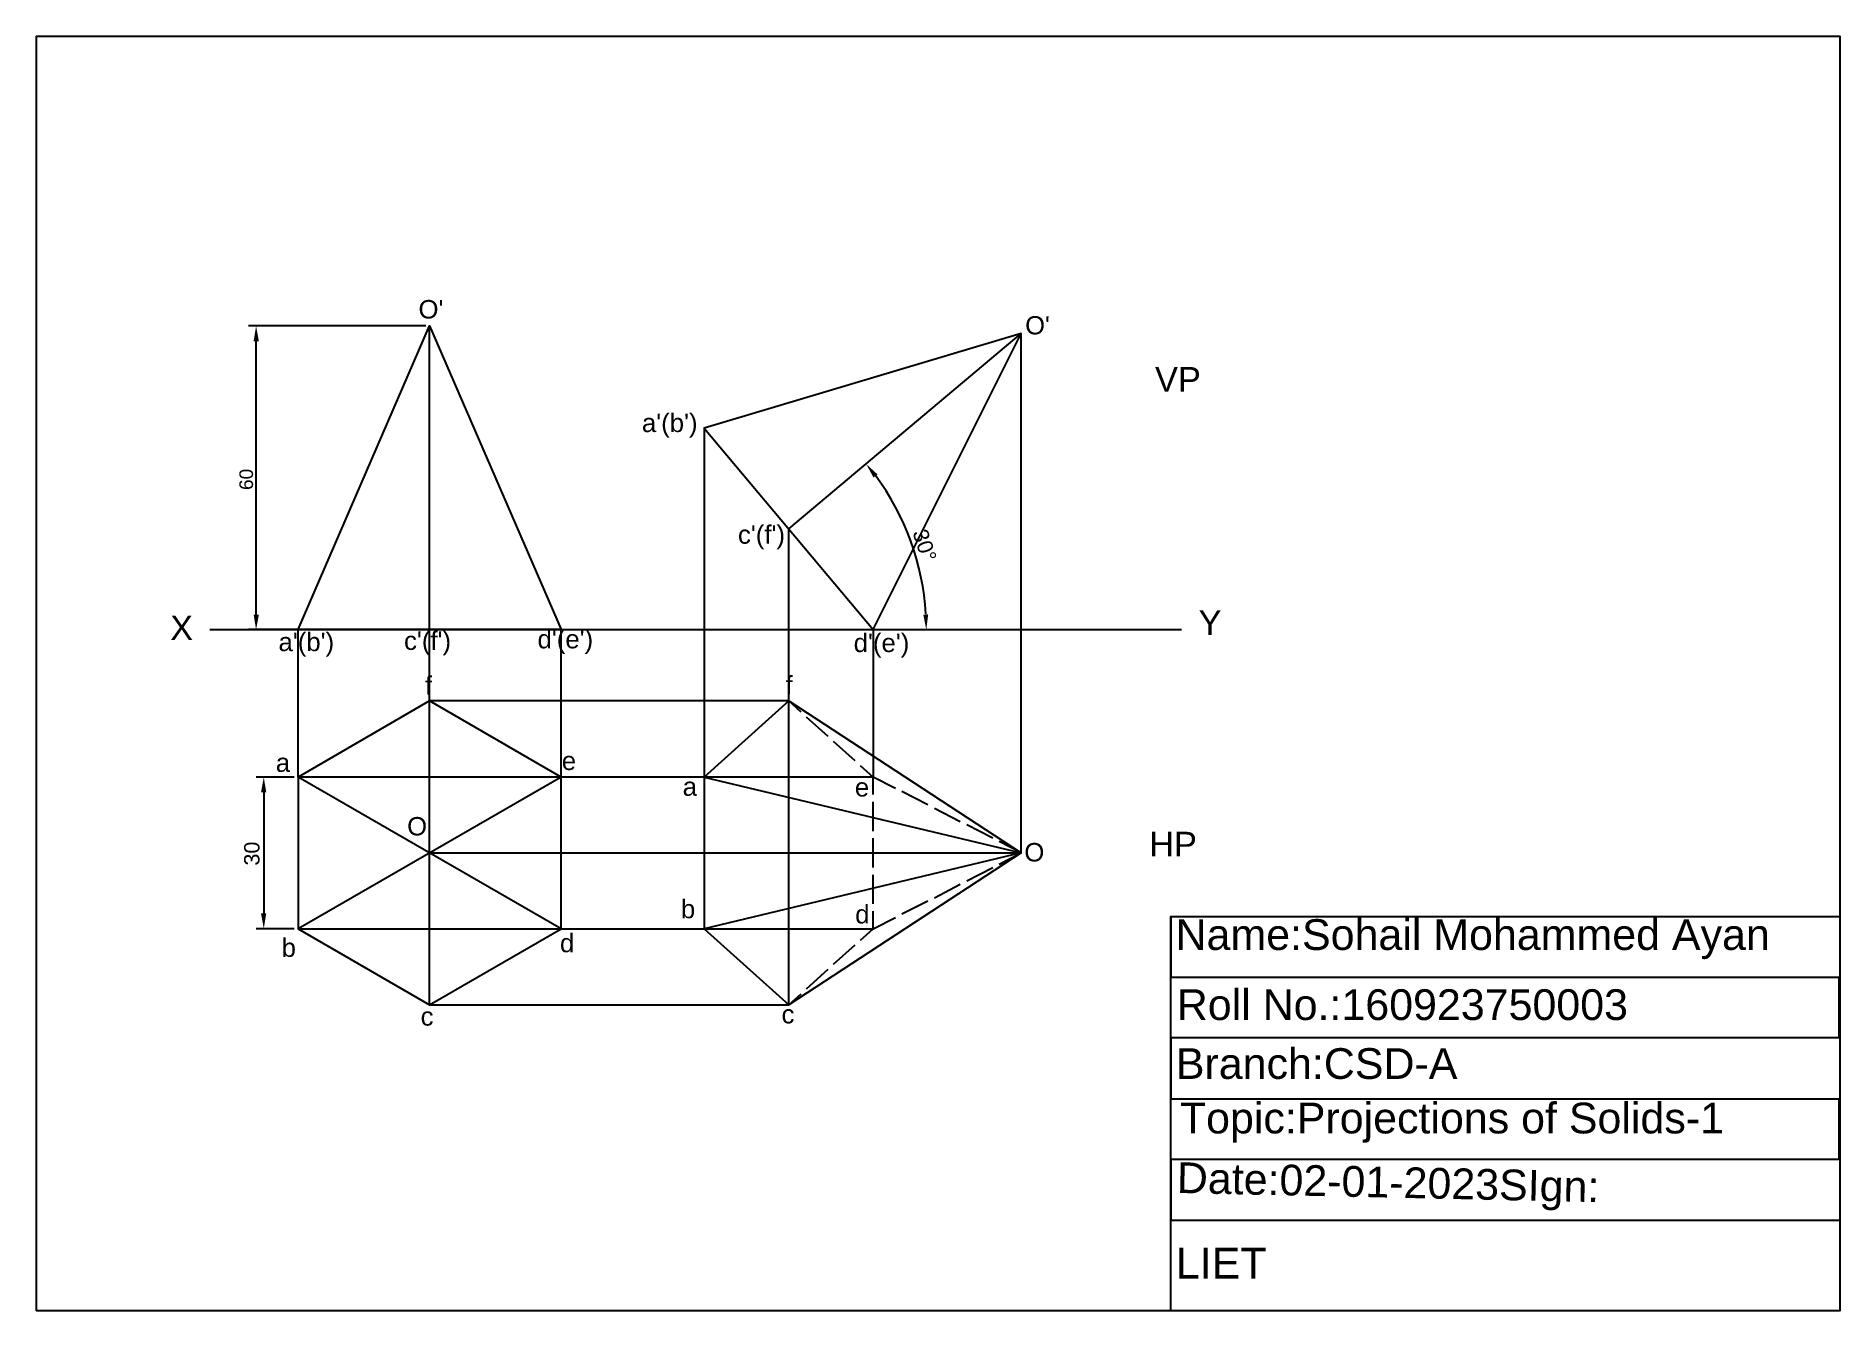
# Model space of a CAD drawing. Header units: inches. Extents: x 29 to 326, y 20 to 230.
import ezdxf

# ---------------------------------------------------------------- set-up
doc = ezdxf.new("R2010")
doc.units = ezdxf.units.IN
doc.header["$MEASUREMENT"] = 0
for name, color, linetype in [('PDF_0', 7, 'Continuous'), ('PDF_PDF_0', 7, 'Continuous'), ('PDF_Text', 7, 'Continuous')]:
    doc.layers.add(name, color=color, linetype=linetype)
doc.styles.add('PDF ArialMT', font='arial.ttf')

msp = doc.modelspace()

# ---------------------------------------------------------------- linework, layer by layer
at = {"layer": 'PDF_0', "lineweight": 25}
msp.add_lwpolyline([(28.62, 230.11), (28.62, 20.2)], dxfattribs=at)
at = {"layer": 'PDF_PDF_0', "lineweight": 25}
for points in [[(28.62, 230.11), (325.5, 230.11), (325.5, 20.2), (28.62, 20.2)], [(92.77, 182.38), (63.57, 182.38)], [(93.37, 132.38), (93.37, 182.38)], [(152.51, 148.95), (190.75, 181.12), (138.58, 165.56), (166.4, 132.38), (190.75, 181.12)], [(64.83, 134.85), (64.83, 179.86)], [(92.77, 132.38), (63.57, 132.38)], [(115.04, 83.14), (71.75, 108.09), (71.75, 83.14), (93.37, 70.61), (115.04, 83.14), (115.04, 108.09), (93.37, 120.66), (71.75, 108.09)], [(93.37, 70.61), (93.37, 120.66)], [(152.51, 120.66), (138.58, 108.09), (138.58, 83.14), (152.51, 70.61), (154.54, 72.43)], [(154.54, 118.79), (152.51, 120.66), (190.75, 95.61), (152.51, 70.61)], [(158.98, 114.8), (155.44, 117.99)], [(163.42, 110.76), (159.89, 113.94)], [(166.4, 105.21), (166.4, 108.09), (164.33, 109.95)], [(71.1, 108.09), (64.83, 108.09)], [(115.04, 108.09), (71.75, 83.14)], [(138.58, 108.09), (190.75, 95.61), (138.58, 83.14)], [(170.04, 106.22), (166.4, 108.09)], [(66.1, 105.61), (66.1, 85.66)], [(166.4, 99.2), (166.4, 104.05)], [(175.39, 103.54), (171.1, 105.71)], [(180.7, 100.76), (176.46, 102.93)], [(166.4, 93.24), (166.4, 98.04)], [(186.1, 98.04), (181.81, 100.26)], [(187.11, 93.74), (190.75, 95.61), (187.11, 97.48)], [(181.81, 91.01), (186.1, 93.24)], [(166.4, 87.23), (166.4, 92.02)], [(176.46, 88.24), (180.7, 90.46)], [(171.1, 85.56), (175.39, 87.73)], [(71.1, 83.14), (64.83, 83.14)], [(164.33, 81.27), (166.4, 83.14), (166.4, 86.01)], [(166.4, 83.14), (170.04, 85)], [(215.4, 85.16), (215.4, 75.16), (325.35, 75.16), (325.35, 65.16), (215.4, 65.16), (215.4, 55.15), (325.35, 55.15), (325.35, 45.15), (215.4, 45.15), (215.4, 35.15), (325.35, 35.15)], [(159.89, 77.28), (163.42, 80.51)], [(155.44, 73.24), (158.98, 76.47)]]:
    msp.add_lwpolyline(points, dxfattribs=at)
for points in [[(71.75, 132.38), (93.37, 182.38), (115.04, 132.38)], [(325.5, 20.2), (215.4, 20.2), (215.4, 85.16), (325.5, 85.16)]]:
    msp.add_lwpolyline(points, close=True, dxfattribs=at)
at = {"layer": 'PDF_PDF_0', "color": 252, "lineweight": 25, "true_color": 0x939598}
for points in [[(93.37, 95.61), (190.75, 95.61), (190.75, 181.12)], [(138.58, 165.56), (138.58, 83.14)], [(93.37, 70.61), (152.51, 70.61), (152.51, 148.95)], [(57.21, 132.38), (217.16, 132.38)], [(115.04, 108.09), (71.75, 108.09), (71.75, 132.38)], [(152.51, 120.66), (93.37, 120.66), (93.37, 132.38)], [(166.4, 132.38), (166.4, 108.09), (115.04, 108.09), (115.04, 132.38)], [(71.75, 83.14), (115.04, 83.14), (166.4, 83.14)]]:
    msp.add_lwpolyline(points, dxfattribs=at)
at = {"layer": 'PDF_PDF_0', "lineweight": 25}
msp.add_arc((132.74, 132.46), 42.4, 3.3782, 36.623, dxfattribs=at)
at = {"layer": 'PDF_PDF_0', "transparency": 33554559}
for points in [[(64.43, 179.86), (65.29, 179.86), (64.83, 182.38)], [(166.45, 157.43), (167.11, 157.94), (165.24, 159.65)], [(64.43, 134.85), (65.29, 134.85), (64.83, 132.38)], [(175.45, 134.91), (174.64, 134.85), (175.14, 132.38)], [(65.64, 105.61), (66.5, 105.61), (66.1, 108.09)], [(65.64, 85.66), (66.5, 85.66), (66.1, 83.14)]]:
    msp.add_solid(points, dxfattribs=at)

# ---------------------------------------------------------------- texts
at = {"layer": 'PDF_Text', "attachment_point": 4, "style": 'PDF ArialMT'}
for s, insert, char_height in [("O'", (91.56, 185.11), 3.036), ("O'", (191.41, 182.47), 3), ('VP', (212.78, 173.59), 4.047), ("a'(b')", (128.33, 165.97), 3.036), ("c'(f')", (144.14, 147.58), 3.036), ('X', (50.69, 132.68), 4.05), ('Y', (219.95, 133.54), 4.05), ("a'(b')", (68.52, 129.9), 3.036), ("c'(f')", (89.18, 130.1), 3.036), ("d'(e')", (111.15, 130.36), 3.036), ("d'(e')", (163.18, 129.75), 3.036), ('f', (92.62, 123.18), 3.04), ('f', (151.97, 123.23), 3.04), ('a', (68.07, 110.46), 3.04), ('e', (115.14, 110.76), 3.04), ('a', (135.04, 106.52), 3.04), ('e', (163.38, 106.41), 3.04), ('O', (89.69, 99.99), 3.02), ('HP', (211.82, 97.07), 4.047), ('O', (191.26, 95.71), 3.04), ('b', (134.74, 86.36), 3.04), ('d', (163.43, 85.5), 3.04), ('Name:Sohail Mohammed Ayan', (216.16, 81.41), 5.0591), ('b', (69.03, 80), 3.04), ('d', (114.84, 80.76), 3.04), ('Roll No.:160923750003', (216.36, 70.6), 5.0591), ('c', (91.91, 68.68), 3.04), ('c', (151.31, 69.04), 3.04), ('Branch:CSD-A', (216.21, 60.9), 5.0591), ('Topic:Projections of Solids-1', (216.87, 51.2), 5.0591), ('LIET', (216.21, 28.07), 5.058)]:
    msp.add_mtext(s, dxfattribs=dict(at, insert=insert, char_height=char_height))
for s, insert, char_height, rotation in [('60', (63.22, 155.37), 2.246, 90), ('30°', (174.02, 148.79), 2.53, 288.2648), ('30', (64.14, 93.54), 2.53, 90), ('Date:02-01-2023SIgn:', (216.37, 41.4), 5.0591, 358.7423)]:
    msp.add_mtext(s, dxfattribs=dict(at, insert=insert, char_height=char_height, rotation=rotation))

doc.saveas('drawing.dxf')
